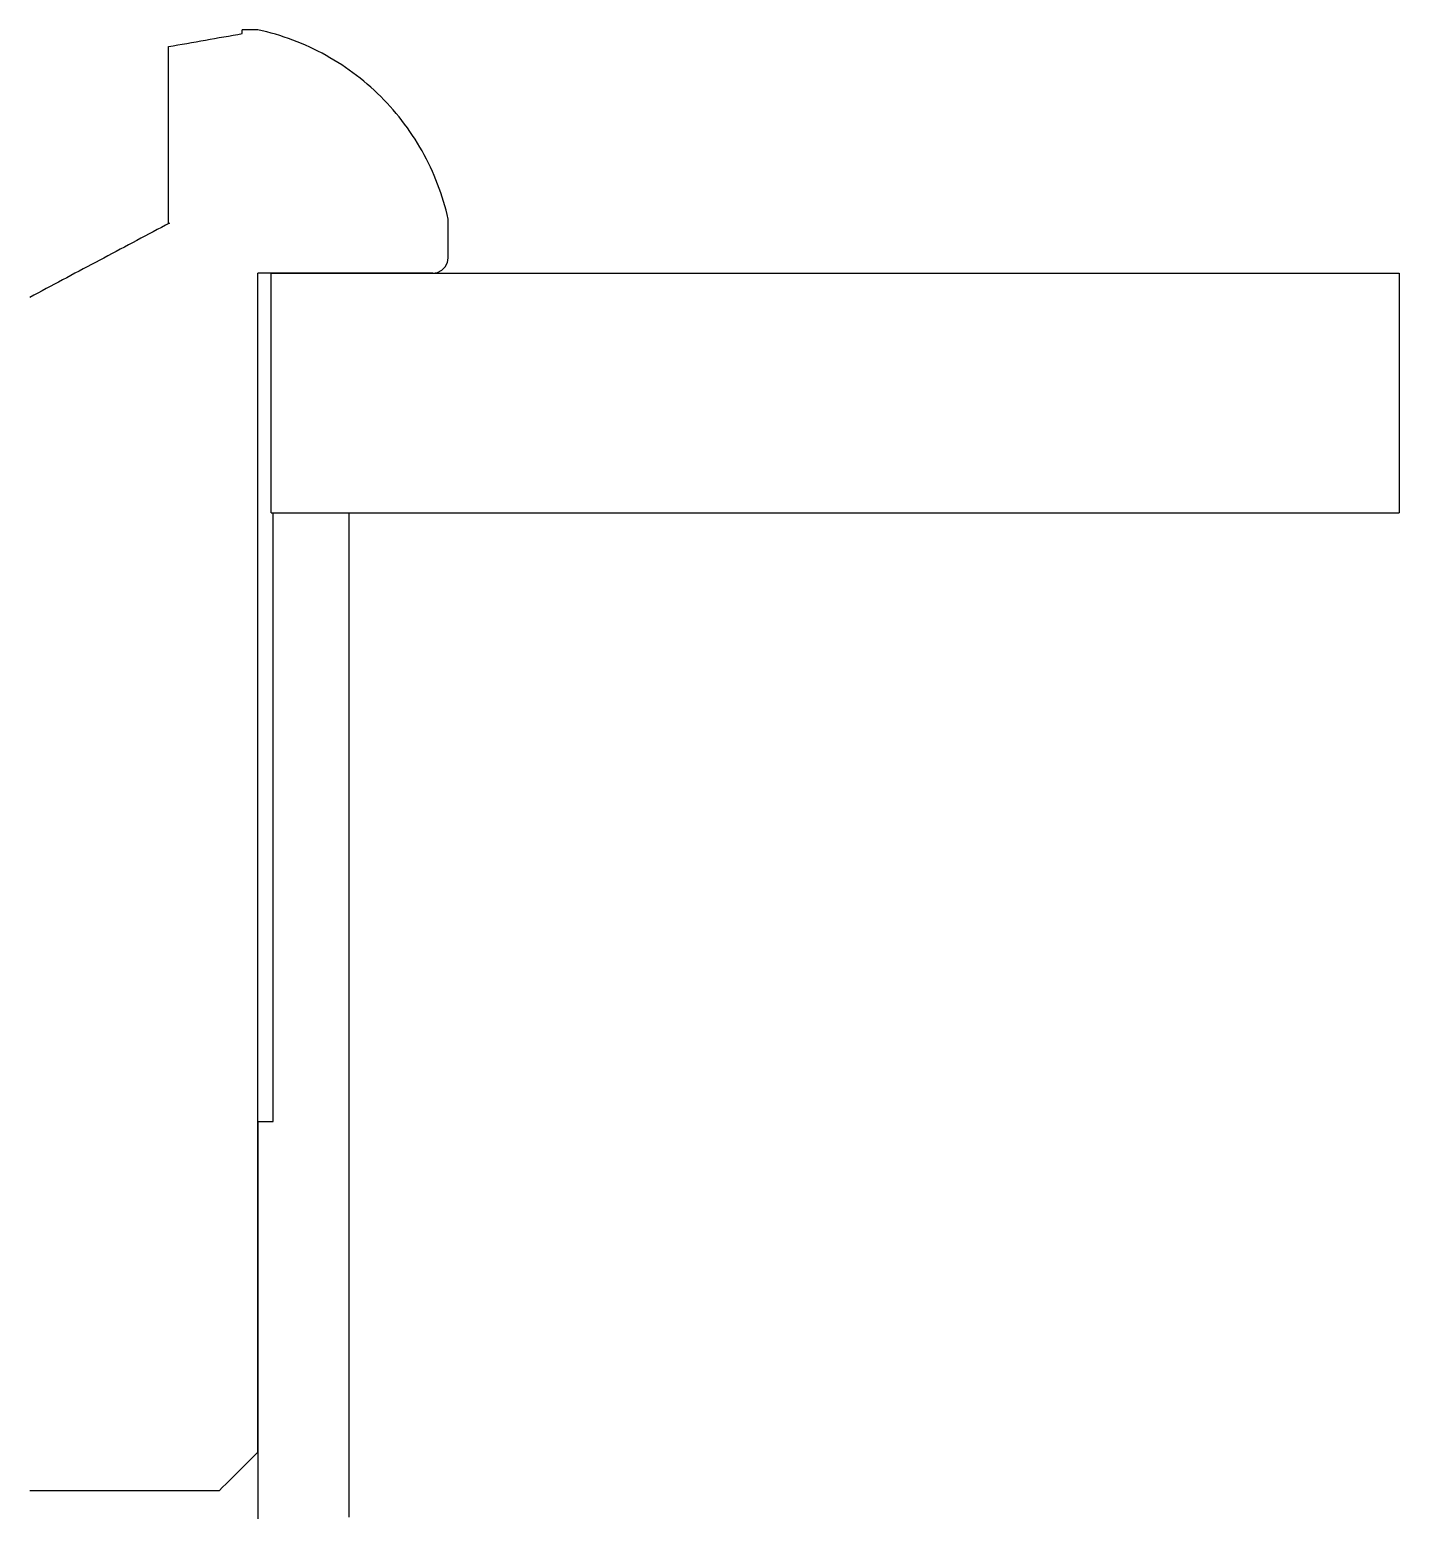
# Model space of a CAD drawing. Header units: millimetres. Extents: x -56 to 126, y -4 to 13.
# Drawn here: x -46.8 to -37.8, y 3.41 to 13.17 of the extents above; entities that cross this region are included whole.
import ezdxf

# ---------------------------------------------------------------- set-up
doc = ezdxf.new("R2010")
doc.units = ezdxf.units.MM
for name, color, linetype in [('FOOT_174_SOLID_150', 7, 'Continuous'), ('FOOT_174_SOLID_7', 7, 'Continuous'), ('FOOT_174_SOLID_9', 7, 'Continuous')]:
    doc.layers.add(name, color=color, linetype=linetype)

msp = doc.modelspace()

# ---------------------------------------------------------------- linework, layer by layer
at = {"layer": 'FOOT_174_SOLID_150'}
for points in [[(-45.8877, 13.0638), (-45.8574, 13.0691), (-45.8271, 13.0745), (-45.7968, 13.0798), (-45.7664, 13.0852), (-45.7361, 13.0905), (-45.7058, 13.0959), (-45.6754, 13.1012), (-45.6451, 13.1066), (-45.6148, 13.1119), (-45.5845, 13.1173), (-45.5541, 13.1226), (-45.5238, 13.128), (-45.4935, 13.1333), (-45.4632, 13.1387), (-45.4328, 13.144), (-45.4025, 13.1493)], [(-45.4025, 13.1493), (-45.4025, 13.1747)], [(-45.3009, 13.1747), (-45.3348, 13.1747), (-45.3686, 13.1747), (-45.4025, 13.1747)], [(-44.0495, 11.9304), (-44.0563, 11.9597), (-44.0636, 11.9888), (-44.0715, 12.0178), (-44.0799, 12.0467), (-44.0888, 12.0754), (-44.0983, 12.104), (-44.1083, 12.1323), (-44.1188, 12.1605), (-44.1298, 12.1885), (-44.1413, 12.2162), (-44.1533, 12.2438), (-44.1659, 12.2711), (-44.1789, 12.2982), (-44.1924, 12.325), (-44.2064, 12.3516), (-44.2209, 12.3779), (-44.2359, 12.404), (-44.2514, 12.4298), (-44.2673, 12.4553), (-44.2837, 12.4805), (-44.3006, 12.5054), (-44.3179, 12.5299), (-44.3357, 12.5542), (-44.3539, 12.5781), (-44.3725, 12.6017), (-44.3916, 12.6249), (-44.4111, 12.6478), (-44.431, 12.6703), (-44.4513, 12.6925), (-44.472, 12.7143), (-44.4932, 12.7357), (-44.5147, 12.7567), (-44.5366, 12.7773), (-44.5588, 12.7974), (-44.5815, 12.8172), (-44.6045, 12.8366), (-44.6278, 12.8555), (-44.6515, 12.874), (-44.6755, 12.8921), (-44.6999, 12.9097), (-44.7245, 12.9269), (-44.7495, 12.9436), (-44.7748, 12.9599), (-44.8004, 12.9757), (-44.8263, 12.991), (-44.8524, 13.0058), (-44.8788, 13.0202), (-44.9055, 13.0341), (-44.9324, 13.0474), (-44.9596, 13.0603), (-44.987, 13.0727), (-45.0146, 13.0846), (-45.0424, 13.0959), (-45.0704, 13.1068), (-45.0987, 13.1171), (-45.1271, 13.1269), (-45.1557, 13.1362), (-45.1844, 13.145), (-45.2133, 13.1532), (-45.2424, 13.1609), (-45.2716, 13.1681), (-45.3009, 13.1747)], [(-45.8877, 11.9047), (-45.8877, 11.9352), (-45.8877, 11.9657), (-45.8877, 11.9962), (-45.8877, 12.0268), (-45.8877, 12.0573), (-45.8877, 12.0878), (-45.8877, 12.1183), (-45.8877, 12.1488), (-45.8877, 12.1793), (-45.8877, 12.2098), (-45.8877, 12.2403), (-45.8877, 12.2708), (-45.8877, 12.3013), (-45.8877, 12.3318), (-45.8877, 12.3623), (-45.8877, 12.3928), (-45.8877, 12.4233), (-45.8877, 12.4538), (-45.8877, 12.4843), (-45.8877, 12.5148), (-45.8877, 12.5453), (-45.8877, 12.5758), (-45.8877, 12.6063), (-45.8877, 12.6368), (-45.8877, 12.6673), (-45.8877, 12.6978), (-45.8877, 12.7283), (-45.8877, 12.7588), (-45.8877, 12.7893), (-45.8877, 12.8198), (-45.8877, 12.8503), (-45.8877, 12.8808), (-45.8877, 12.9113), (-45.8877, 12.9418), (-45.8877, 12.9723), (-45.8877, 13.0028), (-45.8877, 13.0333), (-45.8877, 13.0638)], [(-44.0495, 11.6764), (-44.0495, 11.7082), (-44.0495, 11.7399), (-44.0495, 11.7717), (-44.0495, 11.8034), (-44.0495, 11.8352), (-44.0495, 11.8669), (-44.0495, 11.8987), (-44.0495, 11.9304)], [(-45.8802, 11.9047), (-45.9072, 11.8904), (-45.9343, 11.876), (-45.9613, 11.8616), (-45.9884, 11.8472), (-46.0154, 11.8329), (-46.0424, 11.8185), (-46.0695, 11.8041), (-46.0965, 11.7897), (-46.1235, 11.7754), (-46.1506, 11.761), (-46.1776, 11.7466), (-46.2047, 11.7322), (-46.2317, 11.7179), (-46.2587, 11.7035), (-46.2858, 11.6891), (-46.3128, 11.6747), (-46.3399, 11.6603), (-46.3669, 11.646), (-46.3939, 11.6316), (-46.421, 11.6172), (-46.448, 11.6028), (-46.475, 11.5885), (-46.5021, 11.5741), (-46.5291, 11.5597), (-46.5562, 11.5453), (-46.5832, 11.531), (-46.6102, 11.5166), (-46.6373, 11.5022), (-46.6643, 11.4878), (-46.6913, 11.4735), (-46.7184, 11.4591), (-46.7454, 11.4447), (-46.7725, 11.4303), (-46.7995, 11.4159)], [(-45.8877, 11.9047), (-45.8802, 11.9047)], [(-44.1511, 11.5748), (-44.1197, 11.5798), (-44.0914, 11.5942), (-44.0689, 11.6167), (-44.0545, 11.645), (-44.0495, 11.6764)], [(-44.1511, 11.5748), (-44.1814, 11.5748), (-44.2116, 11.5748), (-44.2419, 11.5748), (-44.2721, 11.5748), (-44.3024, 11.5748), (-44.3326, 11.5748), (-44.3629, 11.5748), (-44.3932, 11.5748), (-44.4234, 11.5748), (-44.4537, 11.5748), (-44.4839, 11.5748), (-44.5142, 11.5748), (-44.5445, 11.5748), (-44.5747, 11.5748), (-44.605, 11.5748), (-44.6352, 11.5748), (-44.6655, 11.5748), (-44.6957, 11.5748), (-44.726, 11.5748), (-44.7563, 11.5748), (-44.7865, 11.5748), (-44.8168, 11.5748), (-44.847, 11.5748), (-44.8773, 11.5748), (-44.9075, 11.5748), (-44.9378, 11.5748), (-44.9681, 11.5748), (-44.9983, 11.5748), (-45.0286, 11.5748), (-45.0588, 11.5748), (-45.0891, 11.5748), (-45.1194, 11.5748), (-45.1496, 11.5748), (-45.1799, 11.5748), (-45.2101, 11.5748), (-45.2404, 11.5748), (-45.2706, 11.5748), (-45.3009, 11.5748)], [(-45.3009, 3.8278), (-45.3009, 3.8578), (-45.3009, 3.8879), (-45.3009, 3.9179), (-45.3009, 3.9479), (-45.3009, 3.9779), (-45.3009, 4.008), (-45.3009, 4.038), (-45.3009, 4.068), (-45.3009, 4.098), (-45.3009, 4.1281), (-45.3009, 4.1581), (-45.3009, 4.1881), (-45.3009, 4.2182), (-45.3009, 4.2482), (-45.3009, 4.2782), (-45.3009, 4.3082), (-45.3009, 4.3383), (-45.3009, 4.3683), (-45.3009, 4.3983), (-45.3009, 4.4283), (-45.3009, 4.4584), (-45.3009, 4.4884), (-45.3009, 4.5184), (-45.3009, 4.5485), (-45.3009, 4.5785), (-45.3009, 4.6085), (-45.3009, 4.6385), (-45.3009, 4.6686), (-45.3009, 4.6986), (-45.3009, 4.7286), (-45.3009, 4.7586), (-45.3009, 4.7887), (-45.3009, 4.8187), (-45.3009, 4.8487), (-45.3009, 4.8787), (-45.3009, 4.9088), (-45.3009, 4.9388), (-45.3009, 4.9688), (-45.3009, 4.9989), (-45.3009, 5.0289), (-45.3009, 5.0589), (-45.3009, 5.0889), (-45.3009, 5.119), (-45.3009, 5.149), (-45.3009, 5.179), (-45.3009, 5.209), (-45.3009, 5.2391), (-45.3009, 5.2691), (-45.3009, 5.2991), (-45.3009, 5.3292), (-45.3009, 5.3592), (-45.3009, 5.3892), (-45.3009, 5.4192), (-45.3009, 5.4493), (-45.3009, 5.4793), (-45.3009, 5.5093), (-45.3009, 5.5393), (-45.3009, 5.5694), (-45.3009, 5.5994), (-45.3009, 5.6294), (-45.3009, 5.6595), (-45.3009, 5.6895), (-45.3009, 5.7195), (-45.3009, 5.7495), (-45.3009, 5.7796), (-45.3009, 5.8096), (-45.3009, 5.8396), (-45.3009, 5.8696), (-45.3009, 5.8997), (-45.3009, 5.9297), (-45.3009, 5.9597), (-45.3009, 5.9898), (-45.3009, 6.0198), (-45.3009, 6.0498), (-45.3009, 6.0798), (-45.3009, 6.1099), (-45.3009, 6.1399), (-45.3009, 6.1699), (-45.3009, 6.1999), (-45.3009, 6.23), (-45.3009, 6.26), (-45.3009, 6.29), (-45.3009, 6.3201), (-45.3009, 6.3501), (-45.3009, 6.3801), (-45.3009, 6.4101), (-45.3009, 6.4402), (-45.3009, 6.4702), (-45.3009, 6.5002), (-45.3009, 6.5302), (-45.3009, 6.5603), (-45.3009, 6.5903), (-45.3009, 6.6203), (-45.3009, 6.6504), (-45.3009, 6.6804), (-45.3009, 6.7104), (-45.3009, 6.7404), (-45.3009, 6.7705), (-45.3009, 6.8005), (-45.3009, 6.8305), (-45.3009, 6.8605), (-45.3009, 6.8906), (-45.3009, 6.9206), (-45.3009, 6.9506), (-45.3009, 6.9806), (-45.3009, 7.0107), (-45.3009, 7.0407), (-45.3009, 7.0707), (-45.3009, 7.1008), (-45.3009, 7.1308), (-45.3009, 7.1608), (-45.3009, 7.1908), (-45.3009, 7.2209), (-45.3009, 7.2509), (-45.3009, 7.2809), (-45.3009, 7.3109), (-45.3009, 7.341), (-45.3009, 7.371), (-45.3009, 7.401), (-45.3009, 7.4311), (-45.3009, 7.4611), (-45.3009, 7.4911), (-45.3009, 7.5211), (-45.3009, 7.5512), (-45.3009, 7.5812), (-45.3009, 7.6112), (-45.3009, 7.6412), (-45.3009, 7.6713), (-45.3009, 7.7013), (-45.3009, 7.7313), (-45.3009, 7.7614), (-45.3009, 7.7914), (-45.3009, 7.8214), (-45.3009, 7.8514), (-45.3009, 7.8815), (-45.3009, 7.9115), (-45.3009, 7.9415), (-45.3009, 7.9715), (-45.3009, 8.0016), (-45.3009, 8.0316), (-45.3009, 8.0616), (-45.3009, 8.0917), (-45.3009, 8.1217), (-45.3009, 8.1517), (-45.3009, 8.1817), (-45.3009, 8.2118), (-45.3009, 8.2418), (-45.3009, 8.2718), (-45.3009, 8.3018), (-45.3009, 8.3319), (-45.3009, 8.3619), (-45.3009, 8.3919), (-45.3009, 8.422), (-45.3009, 8.452), (-45.3009, 8.482), (-45.3009, 8.512), (-45.3009, 8.5421), (-45.3009, 8.5721), (-45.3009, 8.6021), (-45.3009, 8.6321), (-45.3009, 8.6622), (-45.3009, 8.6922), (-45.3009, 8.7222), (-45.3009, 8.7522), (-45.3009, 8.7823), (-45.3009, 8.8123), (-45.3009, 8.8423), (-45.3009, 8.8724), (-45.3009, 8.9024), (-45.3009, 8.9324), (-45.3009, 8.9624), (-45.3009, 8.9925), (-45.3009, 9.0225), (-45.3009, 9.0525), (-45.3009, 9.0825), (-45.3009, 9.1126), (-45.3009, 9.1426), (-45.3009, 9.1726), (-45.3009, 9.2027), (-45.3009, 9.2327), (-45.3009, 9.2627), (-45.3009, 9.2927), (-45.3009, 9.3228), (-45.3009, 9.3528), (-45.3009, 9.3828), (-45.3009, 9.4128), (-45.3009, 9.4429), (-45.3009, 9.4729), (-45.3009, 9.5029), (-45.3009, 9.533), (-45.3009, 9.563), (-45.3009, 9.593), (-45.3009, 9.623), (-45.3009, 9.6531), (-45.3009, 9.6831), (-45.3009, 9.7131), (-45.3009, 9.7431), (-45.3009, 9.7732), (-45.3009, 9.8032), (-45.3009, 9.8332), (-45.3009, 9.8633), (-45.3009, 9.8933), (-45.3009, 9.9233), (-45.3009, 9.9533), (-45.3009, 9.9834), (-45.3009, 10.0134), (-45.3009, 10.0434), (-45.3009, 10.0734), (-45.3009, 10.1035), (-45.3009, 10.1335), (-45.3009, 10.1635), (-45.3009, 10.1936), (-45.3009, 10.2236), (-45.3009, 10.2536), (-45.3009, 10.2836), (-45.3009, 10.3137), (-45.3009, 10.3437), (-45.3009, 10.3737), (-45.3009, 10.4037), (-45.3009, 10.4338), (-45.3009, 10.4638), (-45.3009, 10.4938), (-45.3009, 10.5239), (-45.3009, 10.5539), (-45.3009, 10.5839), (-45.3009, 10.6139), (-45.3009, 10.644), (-45.3009, 10.674), (-45.3009, 10.704), (-45.3009, 10.734), (-45.3009, 10.7641), (-45.3009, 10.7941), (-45.3009, 10.8241), (-45.3009, 10.8541), (-45.3009, 10.8842), (-45.3009, 10.9142), (-45.3009, 10.9442), (-45.3009, 10.9743), (-45.3009, 11.0043), (-45.3009, 11.0343), (-45.3009, 11.0643), (-45.3009, 11.0944), (-45.3009, 11.1244), (-45.3009, 11.1544), (-45.3009, 11.1844), (-45.3009, 11.2145), (-45.3009, 11.2445), (-45.3009, 11.2745), (-45.3009, 11.3046), (-45.3009, 11.3346), (-45.3009, 11.3646), (-45.3009, 11.3946), (-45.3009, 11.4247), (-45.3009, 11.4547), (-45.3009, 11.4847), (-45.3009, 11.5147), (-45.3009, 11.5448), (-45.3009, 11.5748)], [(-45.5549, 3.5738), (-45.5318, 3.5969), (-45.5087, 3.62), (-45.4856, 3.6431), (-45.4625, 3.6662), (-45.4394, 3.6893), (-45.4164, 3.7123), (-45.3933, 3.7354), (-45.3702, 3.7585), (-45.3471, 3.7816), (-45.324, 3.8047), (-45.3009, 3.8278)], [(-45.5549, 3.5738), (-45.5853, 3.5738), (-45.6156, 3.5738), (-45.646, 3.5738), (-45.6763, 3.5738), (-45.7067, 3.5738), (-45.737, 3.5738), (-45.7674, 3.5738), (-45.7977, 3.5738), (-45.8281, 3.5738), (-45.8585, 3.5738), (-45.8888, 3.5738), (-45.9192, 3.5738), (-45.9495, 3.5738), (-45.9799, 3.5738), (-46.0102, 3.5738), (-46.0406, 3.5738), (-46.071, 3.5738), (-46.1013, 3.5738), (-46.1317, 3.5738), (-46.162, 3.5738), (-46.1924, 3.5738), (-46.2227, 3.5738), (-46.2531, 3.5738), (-46.2834, 3.5738), (-46.3138, 3.5738), (-46.3442, 3.5738), (-46.3745, 3.5738), (-46.4049, 3.5738), (-46.4352, 3.5738), (-46.4656, 3.5738), (-46.4959, 3.5738), (-46.5263, 3.5738), (-46.5567, 3.5738), (-46.587, 3.5738), (-46.6174, 3.5738), (-46.6477, 3.5738), (-46.6781, 3.5738), (-46.7084, 3.5738), (-46.7388, 3.5738), (-46.7691, 3.5738), (-46.7995, 3.5738)]]:
    msp.add_lwpolyline(points, dxfattribs=at)
at = {"layer": 'FOOT_174_SOLID_7'}
for points in [[(-45.1995, 6), (-45.1995, 6.0301), (-45.1995, 6.0602), (-45.1995, 6.0902), (-45.1995, 6.1203), (-45.1995, 6.1504), (-45.1995, 6.1805), (-45.1995, 6.2105), (-45.1995, 6.2406), (-45.1995, 6.2707), (-45.1995, 6.3008), (-45.1995, 6.3308), (-45.1995, 6.3609), (-45.1995, 6.391), (-45.1995, 6.4211), (-45.1995, 6.4511), (-45.1995, 6.4812), (-45.1995, 6.5113), (-45.1995, 6.5414), (-45.1995, 6.5714), (-45.1995, 6.6015), (-45.1995, 6.6316), (-45.1995, 6.6617), (-45.1995, 6.6917), (-45.1995, 6.7218), (-45.1995, 6.7519), (-45.1995, 6.782), (-45.1995, 6.812), (-45.1995, 6.8421), (-45.1995, 6.8722), (-45.1995, 6.9023), (-45.1995, 6.9323), (-45.1995, 6.9624), (-45.1995, 6.9925), (-45.1995, 7.0226), (-45.1995, 7.0526), (-45.1995, 7.0827), (-45.1995, 7.1128), (-45.1995, 7.1429), (-45.1995, 7.1729), (-45.1995, 7.203), (-45.1995, 7.2331), (-45.1995, 7.2632), (-45.1995, 7.2932), (-45.1995, 7.3233), (-45.1995, 7.3534), (-45.1995, 7.3835), (-45.1995, 7.4135), (-45.1995, 7.4436), (-45.1995, 7.4737), (-45.1995, 7.5038), (-45.1995, 7.5338), (-45.1995, 7.5639), (-45.1995, 7.594), (-45.1995, 7.6241), (-45.1995, 7.6541), (-45.1995, 7.6842), (-45.1995, 7.7143), (-45.1995, 7.7444), (-45.1995, 7.7744), (-45.1995, 7.8045), (-45.1995, 7.8346), (-45.1995, 7.8647), (-45.1995, 7.8947), (-45.1995, 7.9248), (-45.1995, 7.9549), (-45.1995, 7.985), (-45.1995, 8.015), (-45.1995, 8.0451), (-45.1995, 8.0752), (-45.1995, 8.1053), (-45.1995, 8.1353), (-45.1995, 8.1654), (-45.1995, 8.1955), (-45.1995, 8.2256), (-45.1995, 8.2556), (-45.1995, 8.2857), (-45.1995, 8.3158), (-45.1995, 8.3459), (-45.1995, 8.3759), (-45.1995, 8.406), (-45.1995, 8.4361), (-45.1995, 8.4662), (-45.1995, 8.4962), (-45.1995, 8.5263), (-45.1995, 8.5564), (-45.1995, 8.5865), (-45.1995, 8.6165), (-45.1995, 8.6466), (-45.1995, 8.6767), (-45.1995, 8.7068), (-45.1995, 8.7368), (-45.1995, 8.7669), (-45.1995, 8.797), (-45.1995, 8.8271), (-45.1995, 8.8571), (-45.1995, 8.8872), (-45.1995, 8.9173), (-45.1995, 8.9474), (-45.1995, 8.9774), (-45.1995, 9.0075), (-45.1995, 9.0376), (-45.1995, 9.0677), (-45.1995, 9.0977), (-45.1995, 9.1278), (-45.1995, 9.1579), (-45.1995, 9.188), (-45.1995, 9.218), (-45.1995, 9.2481), (-45.1995, 9.2782), (-45.1995, 9.3083), (-45.1995, 9.3383), (-45.1995, 9.3684), (-45.1995, 9.3985), (-45.1995, 9.4286), (-45.1995, 9.4586), (-45.1995, 9.4887), (-45.1995, 9.5188), (-45.1995, 9.5489), (-45.1995, 9.5789), (-45.1995, 9.609), (-45.1995, 9.6391), (-45.1995, 9.6692), (-45.1995, 9.6992), (-45.1995, 9.7293), (-45.1995, 9.7594), (-45.1995, 9.7895), (-45.1995, 9.8195), (-45.1995, 9.8496), (-45.1995, 9.8797), (-45.1995, 9.9098), (-45.1995, 9.9398), (-45.1995, 9.9699), (-45.1995, 10)], [(-45.1995, 10), (-45.1682, 10), (-45.137, 10), (-45.1057, 10), (-45.0745, 10), (-45.0432, 10), (-45.012, 10), (-44.9807, 10), (-44.9495, 10), (-44.9182, 10), (-44.887, 10), (-44.8557, 10), (-44.8245, 10), (-44.7932, 10), (-44.762, 10), (-44.7307, 10), (-44.6995, 10)], [(-44.6995, 3.4), (-44.6995, 3.43), (-44.6995, 3.46), (-44.6995, 3.49), (-44.6995, 3.52), (-44.6995, 3.55), (-44.6995, 3.58), (-44.6995, 3.61), (-44.6995, 3.64), (-44.6995, 3.67), (-44.6995, 3.7), (-44.6995, 3.73), (-44.6995, 3.76), (-44.6995, 3.79), (-44.6995, 3.82), (-44.6995, 3.85), (-44.6995, 3.88), (-44.6995, 3.91), (-44.6995, 3.94), (-44.6995, 3.97), (-44.6995, 4), (-44.6995, 4.03), (-44.6995, 4.06), (-44.6995, 4.09), (-44.6995, 4.12), (-44.6995, 4.15), (-44.6995, 4.18), (-44.6995, 4.21), (-44.6995, 4.24), (-44.6995, 4.27), (-44.6995, 4.3), (-44.6995, 4.33), (-44.6995, 4.36), (-44.6995, 4.39), (-44.6995, 4.42), (-44.6995, 4.45), (-44.6995, 4.48), (-44.6995, 4.51), (-44.6995, 4.54), (-44.6995, 4.57), (-44.6995, 4.6), (-44.6995, 4.63), (-44.6995, 4.66), (-44.6995, 4.69), (-44.6995, 4.72), (-44.6995, 4.75), (-44.6995, 4.78), (-44.6995, 4.81), (-44.6995, 4.84), (-44.6995, 4.87), (-44.6995, 4.9), (-44.6995, 4.93), (-44.6995, 4.96), (-44.6995, 4.99), (-44.6995, 5.02), (-44.6995, 5.05), (-44.6995, 5.08), (-44.6995, 5.11), (-44.6995, 5.14), (-44.6995, 5.17), (-44.6995, 5.2), (-44.6995, 5.23), (-44.6995, 5.26), (-44.6995, 5.29), (-44.6995, 5.32), (-44.6995, 5.35), (-44.6995, 5.38), (-44.6995, 5.41), (-44.6995, 5.44), (-44.6995, 5.47), (-44.6995, 5.5), (-44.6995, 5.53), (-44.6995, 5.56), (-44.6995, 5.59), (-44.6995, 5.62), (-44.6995, 5.65), (-44.6995, 5.68), (-44.6995, 5.71), (-44.6995, 5.74), (-44.6995, 5.77), (-44.6995, 5.8), (-44.6995, 5.83), (-44.6995, 5.86), (-44.6995, 5.89), (-44.6995, 5.92), (-44.6995, 5.95), (-44.6995, 5.98), (-44.6995, 6.01), (-44.6995, 6.04), (-44.6995, 6.07), (-44.6995, 6.1), (-44.6995, 6.13), (-44.6995, 6.16), (-44.6995, 6.19), (-44.6995, 6.22), (-44.6995, 6.25), (-44.6995, 6.28), (-44.6995, 6.31), (-44.6995, 6.34), (-44.6995, 6.37), (-44.6995, 6.4), (-44.6995, 6.43), (-44.6995, 6.46), (-44.6995, 6.49), (-44.6995, 6.52), (-44.6995, 6.55), (-44.6995, 6.58), (-44.6995, 6.61), (-44.6995, 6.64), (-44.6995, 6.67), (-44.6995, 6.7), (-44.6995, 6.73), (-44.6995, 6.76), (-44.6995, 6.79), (-44.6995, 6.82), (-44.6995, 6.85), (-44.6995, 6.88), (-44.6995, 6.91), (-44.6995, 6.94), (-44.6995, 6.97), (-44.6995, 7), (-44.6995, 7.03), (-44.6995, 7.06), (-44.6995, 7.09), (-44.6995, 7.12), (-44.6995, 7.15), (-44.6995, 7.18), (-44.6995, 7.21), (-44.6995, 7.24), (-44.6995, 7.27), (-44.6995, 7.3), (-44.6995, 7.33), (-44.6995, 7.36), (-44.6995, 7.39), (-44.6995, 7.42), (-44.6995, 7.45), (-44.6995, 7.48), (-44.6995, 7.51), (-44.6995, 7.54), (-44.6995, 7.57), (-44.6995, 7.6), (-44.6995, 7.63), (-44.6995, 7.66), (-44.6995, 7.69), (-44.6995, 7.72), (-44.6995, 7.75), (-44.6995, 7.78), (-44.6995, 7.81), (-44.6995, 7.84), (-44.6995, 7.87), (-44.6995, 7.9), (-44.6995, 7.93), (-44.6995, 7.96), (-44.6995, 7.99), (-44.6995, 8.02), (-44.6995, 8.05), (-44.6995, 8.08), (-44.6995, 8.11), (-44.6995, 8.14), (-44.6995, 8.17), (-44.6995, 8.2), (-44.6995, 8.23), (-44.6995, 8.26), (-44.6995, 8.29), (-44.6995, 8.32), (-44.6995, 8.35), (-44.6995, 8.38), (-44.6995, 8.41), (-44.6995, 8.44), (-44.6995, 8.47), (-44.6995, 8.5), (-44.6995, 8.53), (-44.6995, 8.56), (-44.6995, 8.59), (-44.6995, 8.62), (-44.6995, 8.65), (-44.6995, 8.68), (-44.6995, 8.71), (-44.6995, 8.74), (-44.6995, 8.77), (-44.6995, 8.8), (-44.6995, 8.83), (-44.6995, 8.86), (-44.6995, 8.89), (-44.6995, 8.92), (-44.6995, 8.95), (-44.6995, 8.98), (-44.6995, 9.01), (-44.6995, 9.04), (-44.6995, 9.07), (-44.6995, 9.1), (-44.6995, 9.13), (-44.6995, 9.16), (-44.6995, 9.19), (-44.6995, 9.22), (-44.6995, 9.25), (-44.6995, 9.28), (-44.6995, 9.31), (-44.6995, 9.34), (-44.6995, 9.37), (-44.6995, 9.4), (-44.6995, 9.43), (-44.6995, 9.46), (-44.6995, 9.49), (-44.6995, 9.52), (-44.6995, 9.55), (-44.6995, 9.58), (-44.6995, 9.61), (-44.6995, 9.64), (-44.6995, 9.67), (-44.6995, 9.7), (-44.6995, 9.73), (-44.6995, 9.76), (-44.6995, 9.79), (-44.6995, 9.82), (-44.6995, 9.85), (-44.6995, 9.88), (-44.6995, 9.91), (-44.6995, 9.94), (-44.6995, 9.97), (-44.6995, 10)], [(-45.2995, 6), (-45.2995, 5.97), (-45.2995, 5.94), (-45.2995, 5.91), (-45.2995, 5.88), (-45.2995, 5.85), (-45.2995, 5.82), (-45.2995, 5.79), (-45.2995, 5.76), (-45.2995, 5.73), (-45.2995, 5.7), (-45.2995, 5.67), (-45.2995, 5.64), (-45.2995, 5.61), (-45.2995, 5.58), (-45.2995, 5.55), (-45.2995, 5.52), (-45.2995, 5.49), (-45.2995, 5.46), (-45.2995, 5.43), (-45.2995, 5.4), (-45.2995, 5.37), (-45.2995, 5.34), (-45.2995, 5.31), (-45.2995, 5.28), (-45.2995, 5.25), (-45.2995, 5.22), (-45.2995, 5.19), (-45.2995, 5.16), (-45.2995, 5.13), (-45.2995, 5.1), (-45.2995, 5.07), (-45.2995, 5.04), (-45.2995, 5.01), (-45.2995, 4.98), (-45.2995, 4.95), (-45.2995, 4.92), (-45.2995, 4.89), (-45.2995, 4.86), (-45.2995, 4.83), (-45.2995, 4.8), (-45.2995, 4.77), (-45.2995, 4.74), (-45.2995, 4.71), (-45.2995, 4.68), (-45.2995, 4.65), (-45.2995, 4.62), (-45.2995, 4.59), (-45.2995, 4.56), (-45.2995, 4.53), (-45.2995, 4.5), (-45.2995, 4.47), (-45.2995, 4.44), (-45.2995, 4.41), (-45.2995, 4.38), (-45.2995, 4.35), (-45.2995, 4.32), (-45.2995, 4.29), (-45.2995, 4.26), (-45.2995, 4.23), (-45.2995, 4.2), (-45.2995, 4.17), (-45.2995, 4.14), (-45.2995, 4.11), (-45.2995, 4.08), (-45.2995, 4.05), (-45.2995, 4.02), (-45.2995, 3.99), (-45.2995, 3.96), (-45.2995, 3.93), (-45.2995, 3.9), (-45.2995, 3.87), (-45.2995, 3.84), (-45.2995, 3.81), (-45.2995, 3.78), (-45.2995, 3.75), (-45.2995, 3.72), (-45.2995, 3.69), (-45.2995, 3.66), (-45.2995, 3.63), (-45.2995, 3.6), (-45.2995, 3.57), (-45.2995, 3.54), (-45.2995, 3.51), (-45.2995, 3.48), (-45.2995, 3.45), (-45.2995, 3.42), (-45.2995, 3.39)], [(-45.2995, 6), (-45.2662, 6), (-45.2328, 6), (-45.1995, 6)]]:
    msp.add_lwpolyline(points, dxfattribs=at)
at = {"layer": 'FOOT_174_SOLID_9'}
for points in [[(-45.212, 10), (-45.212, 10.0303), (-45.212, 10.0606), (-45.212, 10.0909), (-45.212, 10.1211), (-45.212, 10.1514), (-45.212, 10.1817), (-45.212, 10.212), (-45.212, 10.2423), (-45.212, 10.2726), (-45.212, 10.3028), (-45.212, 10.3331), (-45.212, 10.3634), (-45.212, 10.3937), (-45.212, 10.424), (-45.212, 10.4543), (-45.212, 10.4846), (-45.212, 10.5148), (-45.212, 10.5451), (-45.212, 10.5754), (-45.212, 10.6057), (-45.212, 10.636), (-45.212, 10.6663), (-45.212, 10.6965), (-45.212, 10.7268), (-45.212, 10.7571), (-45.212, 10.7874), (-45.212, 10.8177), (-45.212, 10.848), (-45.212, 10.8783), (-45.212, 10.9085), (-45.212, 10.9388), (-45.212, 10.9691), (-45.212, 10.9994), (-45.212, 11.0297), (-45.212, 11.06), (-45.212, 11.0902), (-45.212, 11.1205), (-45.212, 11.1508), (-45.212, 11.1811), (-45.212, 11.2114), (-45.212, 11.2417), (-45.212, 11.272), (-45.212, 11.3022), (-45.212, 11.3325), (-45.212, 11.3628), (-45.212, 11.3931), (-45.212, 11.4234), (-45.212, 11.4537), (-45.212, 11.4839), (-45.212, 11.5142), (-45.212, 11.5445), (-45.212, 11.5748)], [(-45.212, 11.5748), (-45.182, 11.5748), (-45.152, 11.5748), (-45.122, 11.5748), (-45.092, 11.5748), (-45.0619, 11.5748), (-45.0319, 11.5748), (-45.0019, 11.5748), (-44.9719, 11.5748), (-44.9419, 11.5748), (-44.9119, 11.5748), (-44.8819, 11.5748), (-44.8519, 11.5748), (-44.8219, 11.5748), (-44.7919, 11.5748), (-44.7618, 11.5748), (-44.7318, 11.5748), (-44.7018, 11.5748), (-44.6718, 11.5748), (-44.6418, 11.5748), (-44.6118, 11.5748), (-44.5818, 11.5748), (-44.5518, 11.5748), (-44.5218, 11.5748), (-44.4918, 11.5748), (-44.4617, 11.5748), (-44.4317, 11.5748), (-44.4017, 11.5748), (-44.3717, 11.5748), (-44.3417, 11.5748), (-44.3117, 11.5748), (-44.2817, 11.5748), (-44.2517, 11.5748), (-44.2217, 11.5748), (-44.1917, 11.5748), (-44.1616, 11.5748), (-44.1316, 11.5748), (-44.1016, 11.5748), (-44.0716, 11.5748), (-44.0416, 11.5748), (-44.0116, 11.5748), (-43.9816, 11.5748), (-43.9516, 11.5748), (-43.9216, 11.5748), (-43.8916, 11.5748), (-43.8615, 11.5748), (-43.8315, 11.5748), (-43.8015, 11.5748), (-43.7715, 11.5748), (-43.7415, 11.5748), (-43.7115, 11.5748), (-43.6815, 11.5748), (-43.6515, 11.5748), (-43.6215, 11.5748), (-43.5915, 11.5748), (-43.5614, 11.5748), (-43.5314, 11.5748), (-43.5014, 11.5748), (-43.4714, 11.5748), (-43.4414, 11.5748), (-43.4114, 11.5748), (-43.3814, 11.5748), (-43.3514, 11.5748), (-43.3214, 11.5748), (-43.2914, 11.5748), (-43.2613, 11.5748), (-43.2313, 11.5748), (-43.2013, 11.5748), (-43.1713, 11.5748), (-43.1413, 11.5748), (-43.1113, 11.5748), (-43.0813, 11.5748), (-43.0513, 11.5748), (-43.0213, 11.5748), (-42.9913, 11.5748), (-42.9612, 11.5748), (-42.9312, 11.5748), (-42.9012, 11.5748), (-42.8712, 11.5748), (-42.8412, 11.5748), (-42.8112, 11.5748), (-42.7812, 11.5748), (-42.7512, 11.5748), (-42.7212, 11.5748), (-42.6911, 11.5748), (-42.6611, 11.5748), (-42.6311, 11.5748), (-42.6011, 11.5748), (-42.5711, 11.5748), (-42.5411, 11.5748), (-42.5111, 11.5748), (-42.4811, 11.5748), (-42.4511, 11.5748), (-42.4211, 11.5748), (-42.391, 11.5748), (-42.361, 11.5748), (-42.331, 11.5748), (-42.301, 11.5748), (-42.271, 11.5748), (-42.241, 11.5748), (-42.211, 11.5748), (-42.181, 11.5748), (-42.151, 11.5748), (-42.121, 11.5748), (-42.0909, 11.5748), (-42.0609, 11.5748), (-42.0309, 11.5748), (-42.0009, 11.5748), (-41.9709, 11.5748), (-41.9409, 11.5748), (-41.9109, 11.5748), (-41.8809, 11.5748), (-41.8509, 11.5748), (-41.8209, 11.5748), (-41.7908, 11.5748), (-41.7608, 11.5748), (-41.7308, 11.5748), (-41.7008, 11.5748), (-41.6708, 11.5748), (-41.6408, 11.5748), (-41.6108, 11.5748), (-41.5808, 11.5748), (-41.5508, 11.5748), (-41.5208, 11.5748), (-41.4907, 11.5748), (-41.4607, 11.5748), (-41.4307, 11.5748), (-41.4007, 11.5748), (-41.3707, 11.5748), (-41.3407, 11.5748), (-41.3107, 11.5748), (-41.2807, 11.5748), (-41.2507, 11.5748), (-41.2207, 11.5748), (-41.1906, 11.5748), (-41.1606, 11.5748), (-41.1306, 11.5748), (-41.1006, 11.5748), (-41.0706, 11.5748), (-41.0406, 11.5748), (-41.0106, 11.5748), (-40.9806, 11.5748), (-40.9506, 11.5748), (-40.9206, 11.5748), (-40.8905, 11.5748), (-40.8605, 11.5748), (-40.8305, 11.5748), (-40.8005, 11.5748), (-40.7705, 11.5748), (-40.7405, 11.5748), (-40.7105, 11.5748), (-40.6805, 11.5748), (-40.6505, 11.5748), (-40.6205, 11.5748), (-40.5904, 11.5748), (-40.5604, 11.5748), (-40.5304, 11.5748), (-40.5004, 11.5748), (-40.4704, 11.5748), (-40.4404, 11.5748), (-40.4104, 11.5748), (-40.3804, 11.5748), (-40.3504, 11.5748), (-40.3204, 11.5748), (-40.2903, 11.5748), (-40.2603, 11.5748), (-40.2303, 11.5748), (-40.2003, 11.5748), (-40.1703, 11.5748), (-40.1403, 11.5748), (-40.1103, 11.5748), (-40.0803, 11.5748), (-40.0503, 11.5748), (-40.0202, 11.5748), (-39.9902, 11.5748), (-39.9602, 11.5748), (-39.9302, 11.5748), (-39.9002, 11.5748), (-39.8702, 11.5748), (-39.8402, 11.5748), (-39.8102, 11.5748), (-39.7802, 11.5748), (-39.7502, 11.5748), (-39.7201, 11.5748), (-39.6901, 11.5748), (-39.6601, 11.5748), (-39.6301, 11.5748), (-39.6001, 11.5748), (-39.5701, 11.5748), (-39.5401, 11.5748), (-39.5101, 11.5748), (-39.4801, 11.5748), (-39.4501, 11.5748), (-39.42, 11.5748), (-39.39, 11.5748), (-39.36, 11.5748), (-39.33, 11.5748), (-39.3, 11.5748), (-39.27, 11.5748), (-39.24, 11.5748), (-39.21, 11.5748), (-39.18, 11.5748), (-39.15, 11.5748), (-39.1199, 11.5748), (-39.0899, 11.5748), (-39.0599, 11.5748), (-39.0299, 11.5748), (-38.9999, 11.5748), (-38.9699, 11.5748), (-38.9399, 11.5748), (-38.9099, 11.5748), (-38.8799, 11.5748), (-38.8499, 11.5748), (-38.8198, 11.5748), (-38.7898, 11.5748), (-38.7598, 11.5748), (-38.7298, 11.5748), (-38.6998, 11.5748), (-38.6698, 11.5748), (-38.6398, 11.5748), (-38.6098, 11.5748), (-38.5798, 11.5748), (-38.5498, 11.5748), (-38.5197, 11.5748), (-38.4897, 11.5748), (-38.4597, 11.5748), (-38.4297, 11.5748), (-38.3997, 11.5748), (-38.3697, 11.5748), (-38.3397, 11.5748), (-38.3097, 11.5748), (-38.2797, 11.5748), (-38.2497, 11.5748), (-38.2196, 11.5748), (-38.1896, 11.5748), (-38.1596, 11.5748), (-38.1296, 11.5748), (-38.0996, 11.5748), (-38.0696, 11.5748), (-38.0396, 11.5748), (-38.0096, 11.5748), (-37.9796, 11.5748), (-37.9496, 11.5748), (-37.9195, 11.5748), (-37.8895, 11.5748), (-37.8595, 11.5748), (-37.8295, 11.5748), (-37.7995, 11.5748)], [(-37.7995, 11.5748), (-37.7995, 11.5445), (-37.7995, 11.5142), (-37.7995, 11.4839), (-37.7995, 11.4537), (-37.7995, 11.4234), (-37.7995, 11.3931), (-37.7995, 11.3628), (-37.7995, 11.3325), (-37.7995, 11.3022), (-37.7995, 11.272), (-37.7995, 11.2417), (-37.7995, 11.2114), (-37.7995, 11.1811), (-37.7995, 11.1508), (-37.7995, 11.1205), (-37.7995, 11.0902), (-37.7995, 11.06), (-37.7995, 11.0297), (-37.7995, 10.9994), (-37.7995, 10.9691), (-37.7995, 10.9388), (-37.7995, 10.9085), (-37.7995, 10.8783), (-37.7995, 10.848), (-37.7995, 10.8177), (-37.7995, 10.7874), (-37.7995, 10.7571), (-37.7995, 10.7268), (-37.7995, 10.6965), (-37.7995, 10.6663), (-37.7995, 10.636), (-37.7995, 10.6057), (-37.7995, 10.5754), (-37.7995, 10.5451), (-37.7995, 10.5148), (-37.7995, 10.4846), (-37.7995, 10.4543), (-37.7995, 10.424), (-37.7995, 10.3937), (-37.7995, 10.3634), (-37.7995, 10.3331), (-37.7995, 10.3028), (-37.7995, 10.2726), (-37.7995, 10.2423), (-37.7995, 10.212), (-37.7995, 10.1817), (-37.7995, 10.1514), (-37.7995, 10.1211), (-37.7995, 10.0909), (-37.7995, 10.0606), (-37.7995, 10.0303), (-37.7995, 10)], [(-45.212, 10), (-45.182, 10), (-45.152, 10), (-45.122, 10), (-45.092, 10), (-45.0619, 10), (-45.0319, 10), (-45.0019, 10), (-44.9719, 10), (-44.9419, 10), (-44.9119, 10), (-44.8819, 10), (-44.8519, 10), (-44.8219, 10), (-44.7919, 10), (-44.7618, 10), (-44.7318, 10), (-44.7018, 10), (-44.6718, 10), (-44.6418, 10), (-44.6118, 10), (-44.5818, 10), (-44.5518, 10), (-44.5218, 10), (-44.4918, 10), (-44.4617, 10), (-44.4317, 10), (-44.4017, 10), (-44.3717, 10), (-44.3417, 10), (-44.3117, 10), (-44.2817, 10), (-44.2517, 10), (-44.2217, 10), (-44.1917, 10), (-44.1616, 10), (-44.1316, 10), (-44.1016, 10), (-44.0716, 10), (-44.0416, 10), (-44.0116, 10), (-43.9816, 10), (-43.9516, 10), (-43.9216, 10), (-43.8916, 10), (-43.8615, 10), (-43.8315, 10), (-43.8015, 10), (-43.7715, 10), (-43.7415, 10), (-43.7115, 10), (-43.6815, 10), (-43.6515, 10), (-43.6215, 10), (-43.5915, 10), (-43.5614, 10), (-43.5314, 10), (-43.5014, 10), (-43.4714, 10), (-43.4414, 10), (-43.4114, 10), (-43.3814, 10), (-43.3514, 10), (-43.3214, 10), (-43.2914, 10), (-43.2613, 10), (-43.2313, 10), (-43.2013, 10), (-43.1713, 10), (-43.1413, 10), (-43.1113, 10), (-43.0813, 10), (-43.0513, 10), (-43.0213, 10), (-42.9913, 10), (-42.9612, 10), (-42.9312, 10), (-42.9012, 10), (-42.8712, 10), (-42.8412, 10), (-42.8112, 10), (-42.7812, 10), (-42.7512, 10), (-42.7212, 10), (-42.6911, 10), (-42.6611, 10), (-42.6311, 10), (-42.6011, 10), (-42.5711, 10), (-42.5411, 10), (-42.5111, 10), (-42.4811, 10), (-42.4511, 10), (-42.4211, 10), (-42.391, 10), (-42.361, 10), (-42.331, 10), (-42.301, 10), (-42.271, 10), (-42.241, 10), (-42.211, 10), (-42.181, 10), (-42.151, 10), (-42.121, 10), (-42.0909, 10), (-42.0609, 10), (-42.0309, 10), (-42.0009, 10), (-41.9709, 10), (-41.9409, 10), (-41.9109, 10), (-41.8809, 10), (-41.8509, 10), (-41.8209, 10), (-41.7908, 10), (-41.7608, 10), (-41.7308, 10), (-41.7008, 10), (-41.6708, 10), (-41.6408, 10), (-41.6108, 10), (-41.5808, 10), (-41.5508, 10), (-41.5208, 10), (-41.4907, 10), (-41.4607, 10), (-41.4307, 10), (-41.4007, 10), (-41.3707, 10), (-41.3407, 10), (-41.3107, 10), (-41.2807, 10), (-41.2507, 10), (-41.2207, 10), (-41.1906, 10), (-41.1606, 10), (-41.1306, 10), (-41.1006, 10), (-41.0706, 10), (-41.0406, 10), (-41.0106, 10), (-40.9806, 10), (-40.9506, 10), (-40.9206, 10), (-40.8905, 10), (-40.8605, 10), (-40.8305, 10), (-40.8005, 10), (-40.7705, 10), (-40.7405, 10), (-40.7105, 10), (-40.6805, 10), (-40.6505, 10), (-40.6205, 10), (-40.5904, 10), (-40.5604, 10), (-40.5304, 10), (-40.5004, 10), (-40.4704, 10), (-40.4404, 10), (-40.4104, 10), (-40.3804, 10), (-40.3504, 10), (-40.3204, 10), (-40.2903, 10), (-40.2603, 10), (-40.2303, 10), (-40.2003, 10), (-40.1703, 10), (-40.1403, 10), (-40.1103, 10), (-40.0803, 10), (-40.0503, 10), (-40.0202, 10), (-39.9902, 10), (-39.9602, 10), (-39.9302, 10), (-39.9002, 10), (-39.8702, 10), (-39.8402, 10), (-39.8102, 10), (-39.7802, 10), (-39.7502, 10), (-39.7201, 10), (-39.6901, 10), (-39.6601, 10), (-39.6301, 10), (-39.6001, 10), (-39.5701, 10), (-39.5401, 10), (-39.5101, 10), (-39.4801, 10), (-39.4501, 10), (-39.42, 10), (-39.39, 10), (-39.36, 10), (-39.33, 10), (-39.3, 10), (-39.27, 10), (-39.24, 10), (-39.21, 10), (-39.18, 10), (-39.15, 10), (-39.1199, 10), (-39.0899, 10), (-39.0599, 10), (-39.0299, 10), (-38.9999, 10), (-38.9699, 10), (-38.9399, 10), (-38.9099, 10), (-38.8799, 10), (-38.8499, 10), (-38.8198, 10), (-38.7898, 10), (-38.7598, 10), (-38.7298, 10), (-38.6998, 10), (-38.6698, 10), (-38.6398, 10), (-38.6098, 10), (-38.5798, 10), (-38.5498, 10), (-38.5197, 10), (-38.4897, 10), (-38.4597, 10), (-38.4297, 10), (-38.3997, 10), (-38.3697, 10), (-38.3397, 10), (-38.3097, 10), (-38.2797, 10), (-38.2497, 10), (-38.2196, 10), (-38.1896, 10), (-38.1596, 10), (-38.1296, 10), (-38.0996, 10), (-38.0696, 10), (-38.0396, 10), (-38.0096, 10), (-37.9796, 10), (-37.9496, 10), (-37.9195, 10), (-37.8895, 10), (-37.8595, 10), (-37.8295, 10), (-37.7995, 10)]]:
    msp.add_lwpolyline(points, dxfattribs=at)

doc.saveas('drawing.dxf')
